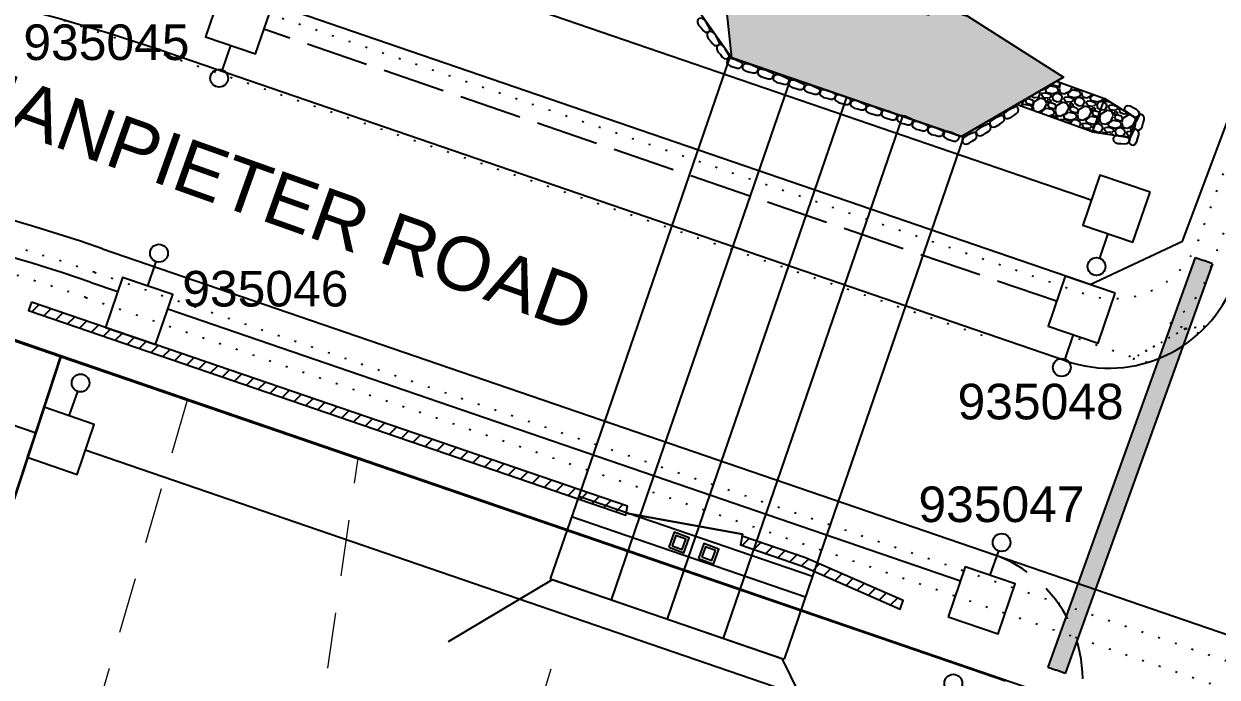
# Model space of a CAD drawing. Header units: metres. Extents: x 305482 to 305978, y 6275861 to 6276842.
# Drawn here: x 305857.8 to 305924.7, y 6276487.6 to 6276524.3 of the extents above; entities that cross this region are included whole.
import ezdxf
from ezdxf.enums import TextEntityAlignment as Align

# ---------------------------------------------------------------- set-up
doc = ezdxf.new("R2010")
doc.units = ezdxf.units.M
doc.header["$LTSCALE"] = 0.7
for name, pattern in [('Dash', [5, 3, -2]), ('DOT', [6.35, 0, -6.35]), ('IE Trench LV', [6.5, 5, -1.5])]:
    doc.linetypes.add(name, pattern=pattern)
doc.layers.get('0').update_dxf_attribs({"color": 6})
for name, color, linetype in [('_User Miscellaneous1', 3, 'Continuous'), ('_User Miscellaneous10', 8, 'Continuous'), ('_User Miscellaneous11', 7, 'Continuous'), ('_User Miscellaneous3', 11, 'Continuous'), ('_User Miscellaneous7', 150, 'Continuous'), ('_User Miscellaneous8', 7, 'Continuous'), ('_User Miscellaneous9', 8, 'Continuous'), ('Cadastre Developer_SP_NEW', 4, 'Continuous'), ('Cadastre Land Parcels_SP_EXT', 4, 'Continuous'), ('Cadastre Roads_SP_NEW', 8, 'Continuous'), ('Duct_SP_NEW', 2, 'Continuous'), ('Mains_LV_NEW_R6', 2, 'Continuous'), ('SupportsUG_SP_LV_SL_NEW', 2, 'Continuous'), ('Trench_SP_NEW', 2, 'Continuous')]:
    doc.layers.add(name, color=color, linetype=linetype)
doc.layers.add('_User Miscellaneous5', color=7, linetype='Continuous', lineweight=35)
doc.layers.add('_User Notes', color=7, linetype='Continuous', plot=False)
doc.styles.add('ARIAL', font='arial.ttf', dxfattribs={"height": 2})
doc.styles.add('ARIAL 3.0', font='arial.ttf', dxfattribs={"height": 3})
doc.styles.add('POLE_LABEL', font='arial.ttf')
doc.styles.add('SL_LABEL', font='arial.ttf')
doc.styles.get("Standard").update_dxf_attribs({"font": 'arial.ttf'})
doc.styles.add('style1', font='iso3098b.shx')
doc.linetypes.add('Cable Z', pattern='A,8,-1,["Z",Standard,S=2.5,R=0,X=0.35,Y=-1.25],-3.5', length=12.5)
doc.linetypes.add('IE Trench HV', pattern='A,8,-2,["/",style1,S=2.5,R=0,X=0.1,Y=-1],-4.5', length=14.5)
pattern_1 = [(217.7009221037, (1.12697, 1.0858), (-12.0419337367907, -9.4266819124624), [0.17086072, -16.91524181978]), (174.6578756037, (0.99178, 0.981316), (15.2211809285648, -1.4785638775089), [0.29320236, -29.02702444676]), (122.1985817037, (0.69985, 1.00861), (9.9941561411943, -16.0177321436402), [0.20674076, -20.46736139705]), (256.9618236037, (0.15572, 0.784903), (5.79623844041497, 24.7624013363372), [0.26700226, -26.43321871287]), (282.5217887837, (0.09548, 0.524785), (-3.51938383310564, 16.1305312198716), [0.26181685, -25.91990387267]), (346.9618236037, (0.152247, 0.269195), (-24.7624013363372, 5.79623844041497), [0.26700226, -26.43321871287]), (27.3823750737, (0.412365, 0.20896), (-18.51670603808384, -9.53948098688562), [0.35309683, -34.95655765712]), (61.9434629737, (0.7259, 0.37136), (13.7478352627283, 25.897349779251), [0.33335976, -33.00262830095]), (111.1177002237, (0.882693, 0.66554), (-7.0405070962411, 18.06203088879495), [0.2679065, -26.52277284936]), (164.9244929037, (0.78617, 0.91546), (13.5170188261542, -3.7502002684354), [0.30585664, -14.986968475]), (212.0855724037, (0.49084, 0.99501), (-17.49455666728378, -11.01630550662047), [0.39553896, -39.1583862561]), (128.5022094337, (1.39044, 0.54734), (-7.382383170736, 9.0882846962666), [0.13500227, -13.36528291217]), (161.1573690037, (1.30639, 0.652995), (15.7886551442409, -5.4543623583592), [0.25684099, -25.42731949852]), (214.688134604, (1.0633, 0.73595), (-0.22733757461, -1.24948694558), [0.17960467, -1.61644655421]), (192.8867251137, (1.00313, 0.9018), (6.702109877204, 1.3622860176255), [0.09672066, -9.57531118445]), (281.4895440937, (0.90885, 0.88023), (-0.5674742220185, 3.975798411306), [0.13678281, -6.702376495]), (20.6518911337, (0.9361, 0.74619), (4.203135986025, 1.816961167165), [0.22215983, -7.18314907645]), (151.253185784, (1.14398, 0.82454), (2.271636316633, -1.704162094683), [0.16064357, -3.85544905841]), (6.0776749377, (0.18414, 1.012084), (13.1768821796151, 1.4750850906116), [0.225044, -22.27941333627]), (60.0343105437, (0.40792, 1.03591), (-7.4986611034733, -12.8350061026621), [0.18879947, -18.6911078391]), (282.8867251137, (1.18944, 1.07444), (-1.3622860176266, 6.702109877209), [0.19344005, -9.47859179445]), (333.2985942737, (1.232584, 0.88587), (-11.8128567323627, 6.021836582029), [0.225044, -22.27941333627]), (329.1320893837, (0.0432, 0.2374), (-5.7927595786647, 3.6356617642168), [0.2170176, -10.63386715655]), (284.4632752037, (0.22947, 0.12606), (-3.7467214152064, 14.8810442723894), [0.18183606, -18.00179669036]), (56.4895440937, (0.9746, -0.17732), (3.635661763853, 5.7927595788933), [0.19344005, -9.47859179445]), (7.0421592437, (1.0814, -0.016035), (-17.1526805908284, -2.0425593134605), [0.21289137, -21.0761879901]), (59.1320893837, (0.36235, -0.06593), (-3.635661764257, -5.7927595786395), [0.1085088, -10.74237595655]), (90.9980670777, (0.89963, -0.16368), (-0.340136647129, 5.225285356924), [0.0647573, -6.41099748226]), (155.651891136, (0.8985, -0.09894), (3.521123262121, -1.931499669414), [0.26181685, -4.97452729453]), (175.6971405637, (0.65997, 0.009007), (12.72220703044336, -1.0238887998782), [0.2426335, -24.02068243167]), (293.378202134, (0.91563, 0.63373), (-0.794811796543, 2.726311465713), [0.18316194, -4.39588817984]), (342.8453611937, (0.98831, 0.465607), (20.7866029259319, -6.3637126584749), [0.31977838, -31.65800453252]), (50.6335305037, (1.29386, 0.37129), (-6.58931080472, -7.8370583204924), [0.13075412, -12.94469615905]), (79.688134604, (1.3768, 0.4724), (-1.02214937097, 1.4768245202), [0.0762, -1.1938]), (109.9445717637, (0.6418, 0.05104), (3.406584759351, -9.6557589177316), [0.17643348, -17.4669703866]), (37.7009221037, (0.58162, 0.21689), (12.0419337368234, 9.4266819124201), [0.34172144, -16.74438109978]), (349.688134604, (0.852, 0.4259), (1.4768245202, 1.02214937097), [0.3302, -0.9398]), (314.9929811037, (1.17686, 0.36676), (10.9035064394563, -11.0197843592664), [0.20080478, -19.87965836207]), (243.7427387037, (1.31883, 0.22475), (-2.1588372439434, -4.770610207737), [0.18491454, -9.06082501939]), (197.3341099637, (1.237027, 0.058916), (-26.0136277126718, -8.17545553633036), [0.30107255, -29.80623221147]), (165.1142133437, (0.94963, -0.030786), (-16.0159927178992, 4.20487541553615), [0.31851473, -31.53292322812])]

# ---------------------------------------------------------------- blocks, each defined once
blk = doc.blocks.new('*U243')
at = {"layer": '_User Miscellaneous7', "lineweight": -3}
blk.add_lwpolyline([(0, -3.03), (0, -1.58)], dxfattribs=at)
blk.add_lwpolyline([(-1.485, -6), (1.485, -6), (1.485, -3.03), (-1.485, -3.03)], close=True, dxfattribs=at)
blk.add_circle((0, -1.08), 0.5, dxfattribs=at)
at = {"layer": '_User Miscellaneous8', "color": 2, "lineweight": -3}
blk.add_lwpolyline([(-1.485, 0), (1.485, 0), (1.485, 2.97), (-1.485, 2.97)], close=True, dxfattribs=at)
at = {"style": 'POLE_LABEL', "flags": 9}
blk.add_attdef('STRUCTURE_PLANT_NUMBER', text='', height=0.2, dxfattribs=at).set_placement((1.641, 1.727), align=Align.MIDDLE_LEFT)
for tag, flags, p in [('STREET_CODE', 9, (1.641, 1.485)), ('COLUMN_TYPE', 9, (1.641, 1.285)), ('OWNED_BY', 9, (1.641, 1.085)), ('OPERATED_BY', 9, (1.641, 0.885)), ('MAINTAINED_BY', 9, (1.641, 0.685)), ('STATE', 9, (1.641, 0.485)), ('USAGE', 9, (1.641, 0.285)), ('LEGEND', 9, (1.641, 0.085)), ('SUBURB', 9, (1.641, -0.315)), ('STREETNAME', 9, (1.641, -0.515)), ('PARENT', 9, (1.641, -0.115)), ('LOCATION', 9, (1.641, -0.715)), ('Z', 1, (1.641, -1.315)), ('NOTES', 9, (1.641, -0.915)), ('LABEL_ALIGNMENT', 9, (1.641, -1.115))]:
    blk.add_attdef(tag, text='', height=0.2, dxfattribs=dict(flags=flags)).set_placement(p, align=Align.MIDDLE_LEFT)
at = {"layer": '_User Miscellaneous5', "style": 'ARIAL', "flags": 8}
blk.add_attdef('ASSET_NUM', text='', height=2, dxfattribs=at).set_placement((2, 3.485), align=Align.MIDDLE_LEFT)
blk = doc.blocks.new('*U107')
at = {"layer": '_User Miscellaneous8', "color": 2}
blk.add_line((0, 0), (0, 1.45), dxfattribs=at)
blk.add_circle((0, 1.95), 0.5, dxfattribs=at)
for tag, p, flags in [('Z', (0, 0), 1), ('OPERATED_BY', (0, -9.607), 9)]:
    blk.add_attdef(tag, p, '', height=0.2, dxfattribs=dict(flags=flags))
at = {"style": 'SL_LABEL', "flags": 9}
blk.add_attdef('STREET_CODE', text='', height=0.2, dxfattribs=at).set_placement((0, -0.2), align=Align.MIDDLE_LEFT)
at = {"flags": 9}
for tag, p in [('CONSTRUCTED_VOLTAGE', (0, -0.4)), ('CONTROL_TYPE', (0, -0.6)), ('OPERATING_VOLTAGE', (0, -1.4)), ('LANTERN_PURPOSE', (0, -0.8)), ('LANTERN_TYPE', (0, -1)), ('NO_PHASES', (0, -1.2)), ('ORIENTATION', (0, -1.6)), ('OWNED_BY', (0, -1.8)), ('STATE', (0, -2)), ('CEXIST', (0, -2.4)), ('CNEW', (0, -2.6)), ('USAGE', (0, -2.2)), ('CNUMBER', (0, -2.8)), ('CREMOVE', (0, -3)), ('CREPLACE', (0, -3.2)), ('LKINGHEIGHT', (0, -3.4)), ('LBRACKET', (0, -3.6)), ('LBRACKETVOCAB', (0, -3.8)), ('LCATEGORY', (0, -4)), ('LCHARGE1', (0, -4.2)), ('LCHARGE1PERCENT', (0, -4.4)), ('LCHARGE2', (0, -4.6)), ('LCHARGE2PERCENT', (0, -4.8)), ('LCHARGE3', (0, -5)), ('LCHARGE3PERCENT', (0, -5.2)), ('LEXIST', (0, -5.4)), ('LLAMP', (0, -5.6)), ('LLAMPVOCAB', (0, -5.8)), ('LMAST', (0, -6)), ('LMASTVOCAB', (0, -6.2)), ('LNEW', (0, -6.4)), ('LANTNUMBER', (0, -6.6)), ('LOUTREACH', (0, -7)), ('LOUTREACHVOCAB', (0, -7.2)), ('LRATECODE', (0, -7.4)), ('LREMOVE', (0, -7.6)), ('LREPLACE', (0, -7.8)), ('LTYPE', (0, -8)), ('SUBURB', (0, -8.6)), ('STREETNAME', (0, -8.8)), ('LTYPEVOCAB', (0, -8.2)), ('LEGEND', (0, -8.4)), ('LOCATION', (0, -9)), ('NOTES', (0, -9.2)), ('MAINTAINED_BY', (0, -9.863))]:
    blk.add_attdef(tag, text='', height=0.2, dxfattribs=at).set_placement(p, align=Align.MIDDLE_LEFT)
at = {"layer": '_User Notes', "style": 'SL_LABEL', "flags": 8}
blk.add_attdef('ASSET_NUM', text='', height=2.5, dxfattribs=at).set_placement((2, 2), align=Align.MIDDLE_LEFT)
at = {"layer": '_User Notes', "flags": 8}
blk.add_attdef('LNUMBER', text='', height=2.5, dxfattribs=at).set_placement((1.2, -2.8), align=Align.MIDDLE_LEFT)
blk = doc.blocks.new('*U206')
at = {"layer": '_User Miscellaneous7', "lineweight": -3}
blk.add_lwpolyline([(-1.793, -5.353), (-1.793, -3.903)], dxfattribs=at)
blk.add_lwpolyline([(-3.278, -8.323), (-0.308, -8.323), (-0.308, -5.353), (-3.278, -5.353)], close=True, dxfattribs=at)
blk.add_circle((-1.793, -3.403), 0.5, dxfattribs=at)
at = {"layer": '_User Miscellaneous8', "color": 2, "lineweight": -3}
blk.add_lwpolyline([(-1.485, 0), (1.485, 0), (1.485, 2.97), (-1.485, 2.97)], close=True, dxfattribs=at)
at = {"style": 'POLE_LABEL', "flags": 9}
blk.add_attdef('STRUCTURE_PLANT_NUMBER', text='', height=0.2, dxfattribs=at).set_placement((1.641, 1.727), align=Align.MIDDLE_LEFT)
for tag, flags, p in [('STREET_CODE', 9, (1.641, 1.485)), ('COLUMN_TYPE', 9, (1.641, 1.285)), ('OWNED_BY', 9, (1.641, 1.085)), ('OPERATED_BY', 9, (1.641, 0.885)), ('MAINTAINED_BY', 9, (1.641, 0.685)), ('STATE', 9, (1.641, 0.485)), ('USAGE', 9, (1.641, 0.285)), ('LEGEND', 9, (1.641, 0.085)), ('SUBURB', 9, (1.641, -0.315)), ('STREETNAME', 9, (1.641, -0.515)), ('PARENT', 9, (1.641, -0.115)), ('LOCATION', 9, (1.641, -0.715)), ('Z', 1, (1.641, -1.315)), ('NOTES', 9, (1.641, -0.915)), ('LABEL_ALIGNMENT', 9, (1.641, -1.115))]:
    blk.add_attdef(tag, text='', height=0.2, dxfattribs=dict(flags=flags)).set_placement(p, align=Align.MIDDLE_LEFT)
at = {"layer": '_User Miscellaneous5', "style": 'ARIAL', "flags": 8}
blk.add_attdef('ASSET_NUM', text='', height=2, dxfattribs=at).set_placement((2, 3.485), align=Align.MIDDLE_LEFT)
blk = doc.blocks.new('*U207')
at = {"layer": '_User Miscellaneous7', "lineweight": -3}
blk.add_lwpolyline([(0.009, -5.388), (0.009, -3.938)], dxfattribs=at)
blk.add_lwpolyline([(-1.476, -8.358), (1.494, -8.358), (1.494, -5.388), (-1.476, -5.388)], close=True, dxfattribs=at)
blk.add_circle((0.009, -3.438), 0.5, dxfattribs=at)
at = {"layer": '_User Miscellaneous8', "color": 2, "lineweight": -3}
blk.add_lwpolyline([(-1.485, 0), (1.485, 0), (1.485, 2.97), (-1.485, 2.97)], close=True, dxfattribs=at)
at = {"style": 'POLE_LABEL', "flags": 9}
blk.add_attdef('STRUCTURE_PLANT_NUMBER', text='', height=0.2, dxfattribs=at).set_placement((1.641, 1.727), align=Align.MIDDLE_LEFT)
for tag, flags, p in [('STREET_CODE', 9, (1.641, 1.485)), ('COLUMN_TYPE', 9, (1.641, 1.285)), ('OWNED_BY', 9, (1.641, 1.085)), ('OPERATED_BY', 9, (1.641, 0.885)), ('MAINTAINED_BY', 9, (1.641, 0.685)), ('STATE', 9, (1.641, 0.485)), ('USAGE', 9, (1.641, 0.285)), ('LEGEND', 9, (1.641, 0.085)), ('SUBURB', 9, (1.641, -0.315)), ('STREETNAME', 9, (1.641, -0.515)), ('PARENT', 9, (1.641, -0.115)), ('LOCATION', 9, (1.641, -0.715)), ('Z', 1, (1.641, -1.315)), ('NOTES', 9, (1.641, -0.915)), ('LABEL_ALIGNMENT', 9, (1.641, -1.115))]:
    blk.add_attdef(tag, text='', height=0.2, dxfattribs=dict(flags=flags)).set_placement(p, align=Align.MIDDLE_LEFT)
at = {"layer": '_User Miscellaneous5', "style": 'ARIAL', "flags": 8}
blk.add_attdef('ASSET_NUM', text='', height=2, dxfattribs=at).set_placement((2, 3.485), align=Align.MIDDLE_LEFT)

msp = doc.modelspace()

# ---------------------------------------------------------------- hatches: boundary and pattern name
at = {"layer": '_User Miscellaneous10'}
h = msp.add_hatch(dxfattribs=at)
h.set_pattern_fill('GRAVEL', color=256, scale=0.05)
h.set_pattern_definition([(228.0127875, (0.9144, 1.27), (-10.1600000007979, -11.4299999992909), [0.17086072, -16.91524181978]), (184.969741, (0.8001, 1.143), (15.23999999397025, 1.27000007234896), [0.29320236, -29.02702444676]), (132.5104471, (0.508, 1.1176), (12.70000000536375, -13.969999995123), [0.20674076, -20.46736139705]), (267.273689, (0.0127, 0.8001), (1.27000000265986, 25.39999999986657), [0.26700226, -26.43321871287]), (292.83365418, (0, 0.5334), (-6.3500000005317, 15.23999999977773), [0.26181685, -25.91990387267]), (357.273689, (0.1016, 0.2921), (-25.39999999986657, 1.27000000265986), [0.26700226, -26.43321871287]), (37.69424047, (0.3683, 0.2794), (-16.50999999926795, -12.7000000009502), [0.35309683, -34.95655765712]), (72.25532837, (0.6477, 0.4953), (8.89000000238965, 27.93999999923943), [0.33335976, -33.00262830095]), (121.42956562, (0.7493, 0.8128), (-10.16000000144156, 16.509999999113), [0.2679065, -26.52277284936]), (175.2363583, (0.6096, 1.0414), (13.9699999997998, -1.2700000021946), [0.30585664, -14.986968475]), (222.3974378, (0.3048, 1.0668), (-15.23999999951233, -13.970000000532), [0.39553896, -39.1583862561]), (138.81407483, (1.27, 0.7874), (-8.8899999994668, 7.6200000006196), [0.13500227, -13.36528291217]), (171.4692344, (1.1684, 0.8763), (16.5100000004448, -2.5399999971187), [0.25684099, -25.42731949852]), (225, (0.9144, 0.9144), (-2e-16, -1.27), [0.17960467, -1.61644655421]), (203.19859051, (0.8255, 1.0668), (6.350000000173, 2.5399999995547), [0.09672066, -9.57531118445]), (291.80140949, (0.7366, 1.0287), (-1.270000000266, 3.809999999911), [0.13678281, -6.702376495]), (30.96375653, (0.7874, 0.9017), (3.810000000093, 2.5399999998606), [0.22215983, -7.18314907645]), (161.56505118, (0.9779, 1.016), (2.540000000066, -1.269999999867), [0.16064357, -3.85544905841]), (16.389540334, (0, 1.0287), (12.7000000000001, 3.8100000000001), [0.225044, -22.27941333627]), (70.34617594, (0.2159, 1.0922), (-5.0800000004647, -13.9699999998352), [0.18879947, -18.6911078391]), (293.19859051, (0.9779, 1.27), (-2.5399999995566, 6.3500000001776), [0.19344005, -9.47859179445]), (343.61045967, (1.0541, 1.0922), (-12.7000000002661, 3.8099999991114), [0.225044, -22.27941333627]), (339.44395478, (0, 0.2413), (-6.35, 2.54), [0.2170176, -10.63386715655]), (294.7751406, (0.2032, 0.1651), (-6.3500000075585, 13.9699999965636), [0.18183606, -18.00179669036]), (66.80140949, (0.9906, 0), (2.539999999601, 6.3500000001597), [0.19344005, -9.47859179445]), (17.35402464, (1.0668, 0.1778), (-16.5099999996715, -5.0800000010662), [0.21289137, -21.0761879901]), (69.44395478, (0.3683, 0), (-2.5400000000442, -6.3499999999823), [0.1085088, -10.74237595655]), (101.309932474, (0.9144, 0), (-1.27, 5.08), [0.0647573, -6.41099748226]), (165.963756532, (0.9017, 0.0635), (3.81, -1.27), [0.26181685, -4.97452729453]), (186.00900596, (0.6477, 0.127), (12.6999999999327, 1.2700000006647), [0.2426335, -24.02068243167]), (303.69006753, (0.7874, 0.7874), (-1.270000000176, 2.539999999912), [0.18316194, -4.39588817984]), (353.15722659, (0.889, 0.635), (21.59000000013284, -2.5399999988697), [0.31977838, -31.65800453252]), (60.9453959, (1.2065, 0.5969), (-5.0800000001398, -8.8899999999201), [0.13075412, -12.94469615906]), (90, (1.27, 0.7112), (-1.27, 1.27), [0.0762, -1.1938]), (120.25643716, (0.6223, 0.1651), (5.0799999993786, -8.8900000003549), [0.17643348, -17.4669703866]), (48.0127875, (0.5334, 0.3175), (10.1600000008377, 11.4299999992551), [0.34172144, -16.74438109978]), (0, (0.762, 0.5715), (1.27, 1.27), [0.3302, -0.9398]), (325.3048465, (1.0922, 0.5715), (12.7000000048108, -8.8899999931273), [0.20080478, -19.87965836207]), (254.0546041, (1.2573, 0.4572), (-1.2699999999113, -5.0800000000224), [0.18491454, -9.06082501939]), (207.64597536, (1.2065, 0.2794), (-24.13000000088667, -12.6999999983154), [0.30107255, -29.80623221147]), (175.42607874, (0.9398, 0.1397), (-16.5099999999994, 1.26999999999974), [0.31851473, -31.53292322812])])
edge = h.paths.add_edge_path()
edge.add_line((305910.365, 6276517.947), (305897.484, 6276522.374))
edge.add_line((305897.484, 6276522.374), (305896.913, 6276527.657))
edge.add_line((305896.913, 6276527.657), (305896.73, 6276530.29))
edge.add_line((305896.73, 6276530.29), (305900.974, 6276532.621))
edge.add_arc((305886.17, 6276529.444), 15.141, 12.11228, 23.34782)
edge.add_line((305900.071, 6276535.445), (305905.629, 6276538.778))
edge.add_arc((305893.638, 6276529.741), 15.015, -14.33046, 37.00436, ccw=False)
edge.add_line((305908.186, 6276526.024), (305907.888, 6276524.96))
edge.add_line((305907.888, 6276524.96), (305908.539, 6276524.774))
edge.add_line((305908.539, 6276524.774), (305908.946, 6276526.178))
edge.add_arc((305893.914, 6276529.729), 15.445, 346.70877, 391.14858)
edge.add_line((305907.133, 6276537.718), (305912.068, 6276539.956))
edge.add_arc((305882.001, 6276536.486), 30.266, -11.18199, 6.5831, ccw=False)
edge.add_line((305911.693, 6276530.617), (305910.403, 6276524.794))
edge.add_line((305910.403, 6276524.794), (305910.696, 6276524.729))
edge.add_line((305910.696, 6276524.729), (305916.093, 6276521.29))
edge.add_line((305916.093, 6276521.29), (305910.365, 6276517.947))
h = msp.add_hatch(dxfattribs=at)
h.set_pattern_fill('GRAVEL', color=256, scale=0.05, angle=-10.31187)
h.set_pattern_definition(pattern_1)
h.paths.add_polyline_path([(305918.387, 6276520.08), (305917.701, 6276518.202), (305913.455, 6276519.75), (305915.7, 6276521.06)])
h = msp.add_hatch(dxfattribs=at)
h.set_pattern_fill('GRAVEL', color=256, scale=0.05, angle=-10.31187)
h.set_pattern_definition(pattern_1)
h.paths.add_polyline_path([(305918.387, 6276520.08), (305917.701, 6276518.202), (305919.824, 6276517.894), (305920.21, 6276518.949)])
at = {"layer": '_User Miscellaneous11'}
h = msp.add_hatch(color=256, dxfattribs=at)
h.dxf.hatch_style = 1
h.paths.add_polyline_path([(305924.461, 6276510.802), (305923.482, 6276511.153), (305915.211, 6276488.141), (305916.19, 6276487.789)])
at = {"layer": '_User Miscellaneous9', "lineweight": -3}
h = msp.add_hatch(dxfattribs=at)
h.set_pattern_fill('ANSI31', color=256, scale=0.2)
h.set_pattern_definition([(45, (0, 0), (-0.449012806053, 0.449012806053), [])])
h.paths.add_polyline_path([(305858.175, 6276508.644), (305858.013, 6276508.171), (305891.533, 6276496.68), (305891.551, 6276496.781), (305898.086, 6276495.604), (305897.977, 6276495), (305901.441, 6276493.812), (305906.932, 6276491.401), (305907.094, 6276491.874), (305901.623, 6276494.278), (305898.067, 6276495.497), (305898.086, 6276495.604), (305891.551, 6276496.781), (305891.622, 6276497.178)])

# ---------------------------------------------------------------- linework, layer by layer
at = {"layer": '_User Miscellaneous1', "color": 3, "linetype": 'Continuous'}
for p, q in [((305897.362, 6276522.416), (305910.488, 6276517.905)), ((305888.886, 6276497.751), (305902.012, 6276493.241)), ((305888.489, 6276496.598), (305901.616, 6276492.087)), ((305887.287, 6276493.098), (305900.414, 6276488.588))]:
    msp.add_line(p, q, dxfattribs=at)
for points in [[(305897.362, 6276522.416), (305888.886, 6276497.751)], [(305888.886, 6276497.751), (305887.287, 6276493.098)], [(305892.309, 6276496.575), (305890.71, 6276491.922)], [(305895.449, 6276495.496), (305893.85, 6276490.843)], [(305898.589, 6276494.417), (305896.99, 6276489.764)], [(305902.012, 6276493.241), (305900.414, 6276488.588)]]:
    msp.add_lwpolyline(points, dxfattribs=at)
at = {"layer": '_User Miscellaneous1'}
for points in [[(305893.938, 6276494.872), (305894.783, 6276494.563), (305895.092, 6276495.409), (305894.247, 6276495.718)], [(305894.131, 6276494.962), (305894.694, 6276494.756), (305894.9, 6276495.319), (305894.337, 6276495.525)], [(305895.604, 6276494.238), (305896.449, 6276493.929), (305896.758, 6276494.774), (305895.913, 6276495.083)], [(305895.796, 6276494.327), (305896.359, 6276494.121), (305896.565, 6276494.685), (305896.002, 6276494.891)]]:
    msp.add_lwpolyline(points, close=True, dxfattribs=at)
at = {"layer": '_User Miscellaneous1', "color": 3, "linetype": 'Continuous', "elevation": -999}
msp.add_lwpolyline([(305881.575, 6276489.582), (305887.41, 6276493.056), (305900.291, 6276488.63), (305903.152, 6276482.779)], dxfattribs=at)
at = {"layer": '_User Miscellaneous10'}
msp.add_lwpolyline([(305910.365, 6276517.947), (305897.484, 6276522.374), (305896.913, 6276527.657), (305896.73, 6276530.29), (305900.974, 6276532.621, 0.049064), (305900.071, 6276535.445), (305905.629, 6276538.778, -0.227813), (305908.186, 6276526.024), (305907.888, 6276524.96), (305908.539, 6276524.774), (305908.946, 6276526.178, 0.196373), (305907.133, 6276537.718), (305912.068, 6276539.956, -0.07767), (305911.693, 6276530.617), (305910.403, 6276524.794), (305910.696, 6276524.729), (305916.093, 6276521.29)], format="xyb", close=True, dxfattribs=at)
at = {"layer": '_User Miscellaneous10', "color": 3, "linetype": 'Continuous', "elevation": -999}
msp.add_lwpolyline([(305893.489, 6276528.046), (305897.484, 6276522.374), (305910.365, 6276517.947), (305916.093, 6276521.29)], dxfattribs=at)
at = {"layer": '_User Miscellaneous10', "ltscale": 2.5}
for points in [[(305896.057, 6276524.329), (305896.023, 6276524.384), (305895.886, 6276524.536), (305895.797, 6276524.601), (305895.647, 6276524.577), (305895.557, 6276524.473), (305895.56, 6276524.355), (305895.618, 6276524.205), (305895.759, 6276524.045), (305895.869, 6276523.898), (305895.98, 6276523.817), (305896.103, 6276523.81), (305896.185, 6276523.85), (305896.25, 6276523.902), (305896.255, 6276523.977), (305896.252, 6276523.988)], [(305896.596, 6276523.576), (305896.562, 6276523.631), (305896.425, 6276523.783), (305896.335, 6276523.849), (305896.186, 6276523.824), (305896.096, 6276523.72), (305896.099, 6276523.602), (305896.157, 6276523.452), (305896.298, 6276523.292), (305896.408, 6276523.145), (305896.518, 6276523.064), (305896.642, 6276523.057), (305896.724, 6276523.097), (305896.789, 6276523.149), (305896.793, 6276523.224), (305896.79, 6276523.235)], [(305897.135, 6276522.837), (305897.101, 6276522.891), (305896.964, 6276523.044), (305896.875, 6276523.109), (305896.725, 6276523.085), (305896.635, 6276522.98), (305896.638, 6276522.862), (305896.696, 6276522.712), (305896.837, 6276522.552), (305896.947, 6276522.406), (305897.057, 6276522.325), (305897.181, 6276522.317), (305897.263, 6276522.357), (305897.328, 6276522.409), (305897.333, 6276522.485), (305897.329, 6276522.495)], [(305897.689, 6276522.252), (305897.63, 6276522.277), (305897.43, 6276522.324), (305897.32, 6276522.326), (305897.211, 6276522.22), (305897.198, 6276522.083), (305897.268, 6276521.988), (305897.401, 6276521.898), (305897.609, 6276521.848), (305897.783, 6276521.791), (305897.92, 6276521.789), (305898.026, 6276521.853), (305898.069, 6276521.933), (305898.093, 6276522.013), (305898.053, 6276522.077), (305898.045, 6276522.084)], [(305898.561, 6276521.973), (305898.501, 6276521.997), (305898.301, 6276522.038), (305898.19, 6276522.038), (305898.084, 6276521.929), (305898.074, 6276521.792), (305898.146, 6276521.699), (305898.282, 6276521.612), (305898.491, 6276521.567), (305898.666, 6276521.515), (305898.803, 6276521.515), (305898.907, 6276521.583), (305898.949, 6276521.664), (305898.97, 6276521.744), (305898.929, 6276521.807), (305898.921, 6276521.814)], [(305899.428, 6276521.649), (305899.369, 6276521.674), (305899.169, 6276521.72), (305899.058, 6276521.722), (305898.949, 6276521.617), (305898.936, 6276521.48), (305899.006, 6276521.385), (305899.139, 6276521.295), (305899.347, 6276521.245), (305899.521, 6276521.188), (305899.658, 6276521.185), (305899.764, 6276521.25), (305899.808, 6276521.33), (305899.831, 6276521.409), (305899.792, 6276521.474), (305899.783, 6276521.481)], [(305900.301, 6276521.342), (305900.242, 6276521.367), (305900.042, 6276521.413), (305899.932, 6276521.415), (305899.823, 6276521.309), (305899.809, 6276521.172), (305899.88, 6276521.077), (305900.013, 6276520.988), (305900.221, 6276520.937), (305900.395, 6276520.881), (305900.531, 6276520.878), (305900.637, 6276520.943), (305900.681, 6276521.022), (305900.704, 6276521.102), (305900.665, 6276521.167), (305900.656, 6276521.173)], [(305901.167, 6276521.045), (305901.108, 6276521.07), (305900.908, 6276521.117), (305900.798, 6276521.119), (305900.689, 6276521.013), (305900.675, 6276520.876), (305900.746, 6276520.781), (305900.879, 6276520.691), (305901.087, 6276520.641), (305901.261, 6276520.585), (305901.397, 6276520.582), (305901.503, 6276520.646), (305901.547, 6276520.726), (305901.57, 6276520.806), (305901.531, 6276520.87), (305901.523, 6276520.877)], [(305902.036, 6276520.783), (305901.977, 6276520.808), (305901.777, 6276520.855), (305901.666, 6276520.857), (305901.558, 6276520.751), (305901.544, 6276520.614), (305901.614, 6276520.519), (305901.748, 6276520.429), (305901.956, 6276520.379), (305902.13, 6276520.322), (305902.266, 6276520.32), (305902.372, 6276520.384), (305902.416, 6276520.464), (305902.439, 6276520.544), (305902.4, 6276520.608), (305902.391, 6276520.615)], [(305902.908, 6276520.504), (305902.848, 6276520.528), (305902.647, 6276520.569), (305902.537, 6276520.569), (305902.43, 6276520.46), (305902.42, 6276520.323), (305902.493, 6276520.23), (305902.628, 6276520.143), (305902.837, 6276520.098), (305903.013, 6276520.046), (305903.149, 6276520.046), (305903.254, 6276520.114), (305903.295, 6276520.195), (305903.317, 6276520.275), (305903.276, 6276520.338), (305903.267, 6276520.345)], [(305903.761, 6276520.208), (305903.702, 6276520.233), (305903.502, 6276520.279), (305903.392, 6276520.281), (305903.283, 6276520.176), (305903.269, 6276520.039), (305903.34, 6276519.944), (305903.473, 6276519.854), (305903.681, 6276519.804), (305903.855, 6276519.747), (305903.991, 6276519.744), (305904.097, 6276519.809), (305904.141, 6276519.889), (305904.164, 6276519.969), (305904.125, 6276520.033), (305904.117, 6276520.04)], [(305904.634, 6276519.901), (305904.575, 6276519.926), (305904.375, 6276519.972), (305904.265, 6276519.974), (305904.156, 6276519.868), (305904.143, 6276519.731), (305904.213, 6276519.637), (305904.346, 6276519.547), (305904.554, 6276519.497), (305904.728, 6276519.44), (305904.865, 6276519.437), (305904.971, 6276519.502), (305905.014, 6276519.582), (305905.038, 6276519.661), (305904.998, 6276519.726), (305904.99, 6276519.732)], [(305905.5, 6276519.604), (305905.441, 6276519.63), (305905.241, 6276519.676), (305905.131, 6276519.678), (305905.022, 6276519.572), (305905.009, 6276519.435), (305905.079, 6276519.34), (305905.212, 6276519.251), (305905.42, 6276519.2), (305905.594, 6276519.144), (305905.731, 6276519.141), (305905.837, 6276519.206), (305905.88, 6276519.285), (305905.904, 6276519.365), (305905.864, 6276519.43), (305905.856, 6276519.436)], [(305913.039, 6276519.453), (305912.983, 6276519.423), (305912.821, 6276519.297), (305912.749, 6276519.213), (305912.763, 6276519.062), (305912.861, 6276518.965), (305912.979, 6276518.96), (305913.132, 6276519.007), (305913.302, 6276519.136), (305913.456, 6276519.236), (305913.545, 6276519.34), (305913.561, 6276519.463), (305913.527, 6276519.547), (305913.48, 6276519.616), (305913.405, 6276519.626), (305913.394, 6276519.623)], [(305919.847, 6276519.175), (305919.901, 6276519.14), (305920.089, 6276519.058), (305920.197, 6276519.035), (305920.323, 6276519.119), (305920.362, 6276519.252), (305920.31, 6276519.358), (305920.195, 6276519.47), (305920, 6276519.558), (305919.84, 6276519.645), (305919.706, 6276519.673), (305919.59, 6276519.629), (305919.532, 6276519.559), (305919.494, 6276519.485), (305919.521, 6276519.414), (305919.529, 6276519.406)], [(305906.369, 6276519.342), (305906.31, 6276519.367), (305906.11, 6276519.414), (305906, 6276519.416), (305905.891, 6276519.31), (305905.878, 6276519.173), (305905.948, 6276519.078), (305906.081, 6276518.989), (305906.289, 6276518.938), (305906.463, 6276518.882), (305906.6, 6276518.879), (305906.706, 6276518.944), (305906.749, 6276519.023), (305906.773, 6276519.103), (305906.733, 6276519.167), (305906.725, 6276519.174)], [(305907.241, 6276519.063), (305907.181, 6276519.087), (305906.98, 6276519.128), (305906.87, 6276519.128), (305906.764, 6276519.02), (305906.754, 6276518.882), (305906.826, 6276518.789), (305906.962, 6276518.703), (305907.171, 6276518.658), (305907.346, 6276518.605), (305907.483, 6276518.606), (305907.587, 6276518.673), (305907.629, 6276518.754), (305907.65, 6276518.834), (305907.609, 6276518.897), (305907.601, 6276518.904)], [(305912.261, 6276518.971), (305912.204, 6276518.943), (305912.039, 6276518.821), (305911.965, 6276518.738), (305911.975, 6276518.587), (305912.071, 6276518.488), (305912.188, 6276518.48), (305912.343, 6276518.523), (305912.516, 6276518.648), (305912.672, 6276518.744), (305912.763, 6276518.846), (305912.783, 6276518.968), (305912.751, 6276519.053), (305912.705, 6276519.123), (305912.631, 6276519.135), (305912.62, 6276519.133)], [(305920.164, 6276518.793), (305920.138, 6276518.734), (305920.089, 6276518.535), (305920.086, 6276518.424), (305920.19, 6276518.314), (305920.327, 6276518.299), (305920.422, 6276518.368), (305920.514, 6276518.5), (305920.567, 6276518.708), (305920.625, 6276518.881), (305920.63, 6276519.018), (305920.566, 6276519.124), (305920.487, 6276519.169), (305920.408, 6276519.193), (305920.343, 6276519.155), (305920.336, 6276519.146)], [(305908.091, 6276518.727), (305908.031, 6276518.751), (305907.83, 6276518.792), (305907.72, 6276518.792), (305907.614, 6276518.683), (305907.603, 6276518.546), (305907.676, 6276518.453), (305907.811, 6276518.366), (305908.02, 6276518.321), (305908.196, 6276518.269), (305908.333, 6276518.269), (305908.437, 6276518.337), (305908.479, 6276518.418), (305908.5, 6276518.498), (305908.459, 6276518.561), (305908.45, 6276518.568)], [(305908.967, 6276518.423), (305908.908, 6276518.448), (305908.708, 6276518.494), (305908.597, 6276518.496), (305908.489, 6276518.391), (305908.475, 6276518.254), (305908.545, 6276518.159), (305908.679, 6276518.069), (305908.886, 6276518.019), (305909.06, 6276517.962), (305909.197, 6276517.959), (305909.303, 6276518.024), (305909.347, 6276518.104), (305909.37, 6276518.183), (305909.331, 6276518.248), (305909.322, 6276518.255)], [(305909.848, 6276518.154), (305909.789, 6276518.179), (305909.589, 6276518.226), (305909.479, 6276518.228), (305909.37, 6276518.122), (305909.357, 6276517.985), (305909.427, 6276517.89), (305909.56, 6276517.8), (305909.768, 6276517.75), (305909.942, 6276517.694), (305910.079, 6276517.691), (305910.185, 6276517.755), (305910.228, 6276517.835), (305910.252, 6276517.915), (305910.212, 6276517.979), (305910.204, 6276517.986)], [(305910.71, 6276518.015), (305910.653, 6276517.986), (305910.488, 6276517.864), (305910.414, 6276517.781), (305910.424, 6276517.63), (305910.52, 6276517.531), (305910.637, 6276517.523), (305910.792, 6276517.566), (305910.965, 6276517.691), (305911.121, 6276517.787), (305911.212, 6276517.889), (305911.232, 6276518.011), (305911.2, 6276518.096), (305911.154, 6276518.166), (305911.08, 6276518.178), (305911.069, 6276518.176)], [(305911.498, 6276518.481), (305911.44, 6276518.452), (305911.275, 6276518.33), (305911.202, 6276518.248), (305911.212, 6276518.096), (305911.307, 6276517.997), (305911.425, 6276517.989), (305911.58, 6276518.032), (305911.753, 6276518.157), (305911.909, 6276518.253), (305912, 6276518.355), (305912.019, 6276518.478), (305911.987, 6276518.563), (305911.942, 6276518.632), (305911.867, 6276518.644), (305911.856, 6276518.642)], [(305919.861, 6276517.95), (305919.835, 6276517.892), (305919.786, 6276517.692), (305919.783, 6276517.582), (305919.887, 6276517.472), (305920.024, 6276517.457), (305920.12, 6276517.526), (305920.211, 6276517.658), (305920.264, 6276517.865), (305920.323, 6276518.039), (305920.327, 6276518.175), (305920.264, 6276518.282), (305920.184, 6276518.327), (305920.105, 6276518.351), (305920.04, 6276518.312), (305920.033, 6276518.304)], [(305919.35, 6276517.961), (305919.287, 6276517.973), (305919.082, 6276517.978), (305918.973, 6276517.958), (305918.888, 6276517.832), (305918.902, 6276517.695), (305918.99, 6276517.617), (305919.139, 6276517.556), (305919.353, 6276517.549), (305919.535, 6276517.529), (305919.669, 6276517.553), (305919.76, 6276517.638), (305919.786, 6276517.725), (305919.793, 6276517.808), (305919.741, 6276517.863), (305919.732, 6276517.868)]]:
    msp.add_lwpolyline(points, close=True, dxfattribs=at)
at = {"layer": '_User Miscellaneous10', "color": 3, "linetype": 'Continuous'}
for points in [[(305900.785, 6276521.239), (305892.309, 6276496.575)], [(305903.925, 6276520.16), (305895.449, 6276495.496)], [(305907.065, 6276519.081), (305898.589, 6276494.417)], [(305910.488, 6276517.905), (305902.012, 6276493.241)]]:
    msp.add_lwpolyline(points, dxfattribs=at)
at = {"layer": '_User Miscellaneous10', "elevation": -1.9}
for points in [[(305918.387, 6276520.08), (305917.701, 6276518.202), (305913.455, 6276519.75), (305915.7, 6276521.06)], [(305918.387, 6276520.08), (305917.701, 6276518.202), (305919.824, 6276517.894), (305920.21, 6276518.949)]]:
    msp.add_lwpolyline(points, close=True, dxfattribs=at)
at = {"layer": '_User Miscellaneous10', "linetype": 'Dash', "lineweight": 0, "ltscale": 1.5, "flags": 128}
msp.add_lwpolyline([(305866.925, 6276503.189), (305852, 6276451.738)], dxfattribs=at)
for points in [[(305852.132, 6276451.689), (305877.534, 6276442.27), (305873.861, 6276459.04, -0.083034), (305873.208, 6276476.821), (305876.508, 6276499.883)], [(305887.327, 6276488.026), (305886.367, 6276484.903, 0.217286), (305892.383, 6276438.817), (305895.784, 6276433.365)]]:
    msp.add_lwpolyline(points, format="xyb", dxfattribs=at)
at = {"layer": '_User Miscellaneous3', "color": 3, "linetype": 'DOT', "ltscale": 0.2}
for p, q in [((305861.718, 6276510.322), (305915.786, 6276491.742)), ((305861.231, 6276508.903), (305916.774, 6276489.817)), ((305915.786, 6276491.742), (305929.568, 6276487.006)), ((305916.774, 6276489.817), (305927.605, 6276486.095))]:
    msp.add_line(p, q, dxfattribs=at)
at = {"layer": '_User Miscellaneous3', "color": 3, "linetype": 'DOT', "ltscale": 0.2, "flags": 128}
for points in [[(305942.012, 6276572.834, -0.366917), (305944.119, 6276566.994), (305923.63, 6276512.066, -0.406609), (305917.321, 6276509.085), (305867.211, 6276526.305, 0.098753), (305819.913, 6276532.687)], [(305922.082, 6276507.449, 0.150315), (305924.232, 6276510.246), (305945.244, 6276566.575, 0.024989), (305945.425, 6276567.148, 0.024989)], [(305815.137, 6276530.235), (305815.137, 6276530.235, -0.098753), (305861.465, 6276523.984), (305911.728, 6276506.712)]]:
    msp.add_lwpolyline(points, format="xyb", dxfattribs=at)
for points in [[(305923.698, 6276506.893), (305922.082, 6276507.449)], [(305920.789, 6276505.249), (305916.66, 6276506.668)], [(305920.789, 6276505.249), (305916.66, 6276506.668)]]:
    msp.add_lwpolyline(points, dxfattribs=at)
at = {"layer": '_User Miscellaneous3', "color": 3, "linetype": 'DOT', "ltscale": 0.09, "flags": 128}
for points in [[(305922.941, 6276507.153), (305920.033, 6276505.509)], [(305922.941, 6276507.153), (305924.125, 6276507.315)], [(305920.033, 6276505.509), (305920.012, 6276505.062)], [(305920.033, 6276505.509), (305920.012, 6276505.062)]]:
    msp.add_lwpolyline(points, dxfattribs=at)
at = {"layer": '_User Miscellaneous3', "color": 3, "linetype": 'DOT', "ltscale": 0.2}
for radius, end in [(105.1, 93.59454), (103.6, 84.87385)]:
    msp.add_arc((305827.562, 6276410.927), radius, 71.03524, end, dxfattribs=at)
at = {"layer": '_User Miscellaneous9', "lineweight": -3}
msp.add_lwpolyline([(305858.175, 6276508.644), (305858.013, 6276508.171), (305891.533, 6276496.68), (305891.551, 6276496.781), (305898.086, 6276495.604), (305897.977, 6276495), (305901.441, 6276493.812), (305906.932, 6276491.401), (305907.094, 6276491.874), (305901.623, 6276494.278), (305898.067, 6276495.497), (305898.086, 6276495.604), (305891.551, 6276496.781), (305891.622, 6276497.178), (305858.175, 6276508.644)], dxfattribs=at)
at = {"layer": '_User Miscellaneous9', "linetype": 'Dash', "flags": 128}
msp.add_lwpolyline([(305913.175, 6276466.977, -0.077225), (305915.973, 6276482.635), (305916.77, 6276484.954, 0.414214), (305912.114, 6276494.484)], format="xyb", dxfattribs=at)
at = {"layer": 'Cadastre Developer_SP_NEW'}
for p, q in [((305922.779, 6276512.073), (305943.37, 6276567.274)), ((305917.596, 6276509.625), (305867.406, 6276526.872)), ((305836.693, 6276513.522), (305859.845, 6276505.573)), ((305917.596, 6276509.625), (305922.779, 6276512.073)), ((305840.433, 6276446.444), (305859.845, 6276505.573)), ((305859.845, 6276505.573), (305912.839, 6276487.362))]:
    msp.add_line(p, q, dxfattribs=at)
at = {"layer": 'Cadastre Land Parcels_SP_EXT', "linetype": 'Continuous'}
for points in [[(305583.882, 6275932.802), (305618.466, 6275920.9), (305662.914, 6275905.605), (305859.831, 6276505.623), (305709.755, 6276557.253), (305611.044, 6276261.751), (305510.036, 6275959.416)], [(305946.495, 6276475.845), (305859.831, 6276505.623), (305662.914, 6275905.605), (305668.925, 6275903.538), (305684.6, 6275898.147), (305701.59, 6275892.304)]]:
    msp.add_lwpolyline(points, dxfattribs=at)
at = {"layer": 'Cadastre Roads_SP_NEW'}
msp.add_line((305862.173, 6276511.646), (305914.206, 6276493.765), dxfattribs=at)
at = {"layer": 'Cadastre Roads_SP_NEW', "flags": 128}
msp.add_lwpolyline([(305916.208, 6276505.343), (305865.943, 6276522.616, 0.098753), (305820.158, 6276528.795)], format="xyb", dxfattribs=at)
msp.add_lwpolyline([(305914.206, 6276493.765), (305948.593, 6276481.949)], dxfattribs=at)
at = {"layer": 'Cadastre Roads_SP_NEW'}
for centre, radius, start, end in [((305827.562, 6276410.927), 106.5, 71.03524, 93.59454), ((305918.645, 6276512.436), 7.5, 251.03524, 339.5436)]:
    msp.add_arc(centre, radius, start, end, dxfattribs=at)
at = {"layer": 'Duct_SP_NEW'}
for p, q in [((305923.482, 6276511.153), (305915.211, 6276488.141)), ((305924.461, 6276510.802), (305916.19, 6276487.789)), ((305923.482, 6276511.153), (305923.971, 6276510.978)), ((305924.461, 6276510.802), (305923.971, 6276510.978)), ((305915.211, 6276488.141), (305915.701, 6276487.965)), ((305916.19, 6276487.789), (305915.701, 6276487.965))]:
    msp.add_line(p, q, dxfattribs=at)
at = {"layer": 'Mains_LV_NEW_R6', "color": 2, "linetype": 'Cable Z', "ltscale": 0.9}
for p, q in [((305917.654, 6276514.363), (305873.177, 6276529.647)), ((305858.383, 6276501.317), (305858.383, 6276501.317)), ((305861.192, 6276500.352), (305907.385, 6276484.478))]:
    msp.add_line(p, q, dxfattribs=at)
at = {"layer": 'Mains_LV_NEW_R6', "color": 2, "linetype": 'Cable Z', "ltscale": 0.8, "flags": 128}
msp.add_lwpolyline([(305832.033, 6276512.205), (305832.025, 6276509.318, -0.012861), (305835.769, 6276509.081), (305858.384, 6276501.317)], format="xyb", dxfattribs=at)
at = {"layer": 'Trench_SP_NEW', "linetype": 'IE Trench LV'}
msp.add_line((305915.705, 6276508.689), (305871.227, 6276523.973), dxfattribs=at)
at = {"layer": 'Trench_SP_NEW', "linetype": 'IE Trench HV', "ltscale": 0.9}
for p, q in [((305861.523, 6276509.755), (305863.024, 6276509.239)), ((305865.832, 6276508.274), (305910.31, 6276492.99))]:
    msp.add_line(p, q, dxfattribs=at)
msp.add_arc((305827.562, 6276410.927), 104.5, 71.03524, 86.27462, dxfattribs=at)

# ---------------------------------------------------------------- block references
at = {"layer": 'SupportsUG_SP_LV_SL_NEW', "ltscale": 0.5}
ref = msp.add_blockref('*U243', (305870.31, 6276525.874), dxfattribs=dict(at, rotation=161.0352441679186))
ref.add_attrib('ASSET_NUM_001', '935045', (305857.724, 6276522.242), dxfattribs={"layer": '_User Miscellaneous5', "height": 2, "style": 'ARIAL'})
for p, rotation in [((305869.345, 6276523.065), 161.0352441679186), ((305864.699, 6276509.547), 341.0448756081316), ((305916.631, 6276506.816), 161.0352441453204), ((305911.986, 6276493.297), 341.0352441762846)]:
    msp.add_blockref('*U107', p, dxfattribs=dict(at, rotation=rotation))
ref = msp.add_blockref('*U243', (305917.596, 6276509.625), dxfattribs=dict(at, rotation=161.0352441453204))
ref.add_attrib('ASSET_NUM_001', '935048', (305910.15, 6276502.057), dxfattribs={"layer": '_User Miscellaneous5', "height": 2, "style": 'ARIAL'})
ref = msp.add_blockref('*U206', (305863.735, 6276506.738), dxfattribs=dict(at, rotation=341.0448756081316))
ref.add_attrib('ASSET_NUM_001', '935046', (305866.642, 6276508.398), dxfattribs={"layer": '_User Miscellaneous5', "height": 2, "style": 'ARIAL'})
ref = msp.add_blockref('*U207', (305911.021, 6276490.489), dxfattribs=dict(at, rotation=341.0352441762846))
ref.add_attrib('ASSET_NUM_001', '935047', (305907.953, 6276496.287), dxfattribs={"layer": '_User Miscellaneous5', "height": 2, "style": 'ARIAL'})

# ---------------------------------------------------------------- texts
at = {"layer": 'Cadastre Roads_SP_NEW', "color": 3, "insert": (305872.318, 6276514.37), "char_height": 3, "attachment_point": 5, "rotation": 340.40152, "style": 'ARIAL 3.0'}
msp.add_mtext_dynamic_manual_height_columns('JANPIETER ROAD', width=54.52679, gutter_width=15, heights=[0], dxfattribs=at)

doc.saveas('drawing.dxf')
